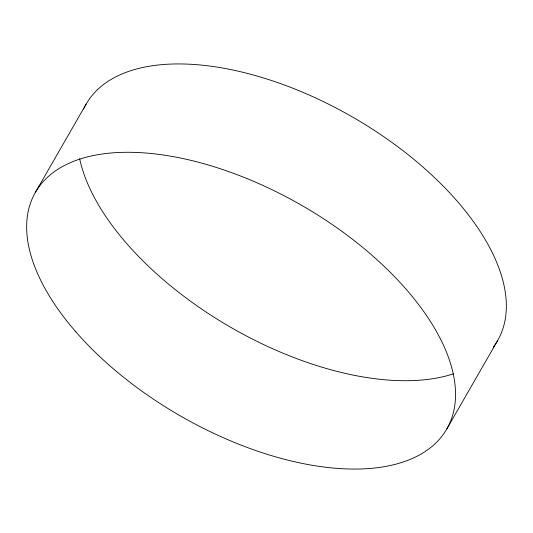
<?xml version="1.0" encoding="UTF-8"?>
<svg xmlns="http://www.w3.org/2000/svg" width="533" height="533" viewBox="0 0 533 533"><rect width="100%" height="100%" fill="white"/><g stroke="black" fill="none" stroke-linecap="round" stroke-linejoin="round"><path stroke-width="0.8" d="M35.318 192.5L86.119 104.148M446.881 428.852L497.682 340.5M453.303 373.873A237.305 121.511 29.9 0 1 231.036 327.489A237.305 121.511 29.9 0 1 79.65 158.641M83.588 109.065A237.305 121.511 29.9 0 1 354.245 118.013A237.305 121.511 29.9 0 1 493.338 347.09M75.786 331.779A237.305 121.511 29.9 0 0 442.05 436.074A237.305 121.511 29.9 0 0 205.458 164.171A237.305 121.511 29.9 0 0 75.786 331.779"/></g></svg>
